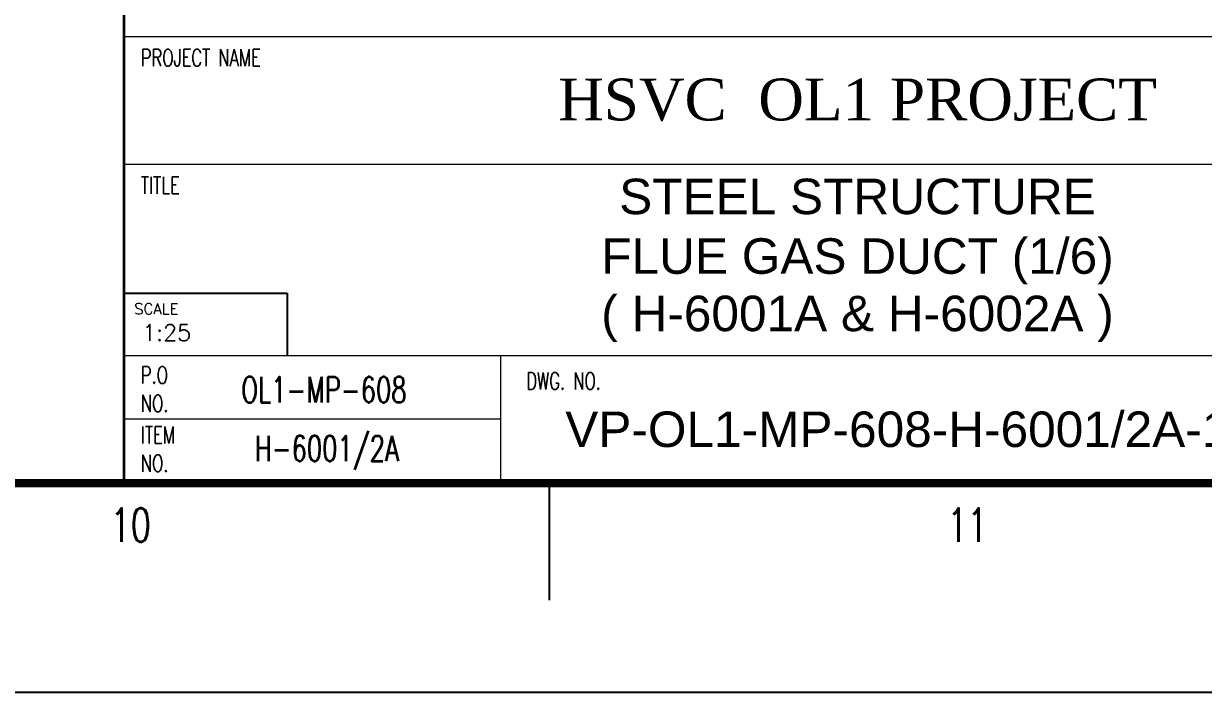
# Model space of a CAD drawing. Header units: millimetres. Extents: x 0 to 134087, y -49114 to 20834.
# Drawn here: x 40917 to 43410, y -49114 to -47702 of the extents above; entities that cross this region are included whole.
import ezdxf
from ezdxf.enums import TextEntityAlignment as Align

# ---------------------------------------------------------------- set-up
doc = ezdxf.new("R2010")
doc.units = ezdxf.units.MM
doc.header["$LTSCALE"] = 35
for name, color, linetype in [('BODER', 7, 'Continuous'), ('border', 130, 'Continuous'), ('TITLE', 7, 'Continuous')]:
    doc.layers.add(name, color=color, linetype=linetype)
doc.styles.add('Arial', font='arial.ttf', dxfattribs={"height": 0.2})
doc.styles.add('ROMANS', font='ROMANS.shx', dxfattribs={"width": 0.8})
doc.styles.get("Standard").update_dxf_attribs({"font": 'romans.shx', "width": 0.8, "bigfont": 'whgtxt.shx'})
doc.styles.add('time', font='times.ttf', dxfattribs={"height": 5})

# ---------------------------------------------------------------- blocks, each defined once
blk = doc.blocks.new('TITLE')
at = {"color": 7, "lineweight": 0}
for p, q in [((699.671, 17.683), (699.671, 83.813)), ((699.671, 44.638), (823.671, 44.638)), ((699.671, 44.638), (823.671, 44.638)), ((699.671, 44.638), (823.671, 44.638)), ((699.671, 28.465), (823.671, 28.465)), ((731.528, 17.683), (731.528, 28.465)), ((731.528, 23.074), (699.671, 23.074))]:
    blk.add_line(p, q, dxfattribs=at)
at = {"color": 7}
for p, q in [((735.61, 17.683), (735.61, 7.78)), ((841, 0), (0, 0))]:
    blk.add_line(p, q, dxfattribs=at)
at = {"color": 7, "const_width": 0.707}
blk.add_lwpolyline([(28.293, 17.683), (823.671, 17.683)], dxfattribs=at)
at = {"layer": 'border', "color": 7, "linetype": 'Continuous', "lineweight": 0}
blk.add_line((699.671, 55.42), (823.671, 55.42), dxfattribs=at)
at = {"layer": 'TITLE'}
for p, q in [((699.671, 33.733), (713.472, 33.733)), ((713.472, 33.733), (713.472, 28.465))]:
    blk.add_line(p, q, dxfattribs=at)
at = {"layer": 'TITLE', "color": 7, "lineweight": 0, "const_width": 0.216}
blk.add_lwpolyline([(699.671, 17.683), (699.671, 122.966)], dxfattribs=at)
at = {"layer": 'TITLE', "lineweight": 0, "const_width": 0.14}
blk.add_lwpolyline([(699.671, 33.733), (699.671, 28.465)], dxfattribs=at)
at = {"color": 7, "lineweight": 0, "style": 'ROMANS', "width": 0.7}
for s, height, p in [('PROJECT NAME', 1.43761, (701.108, 52.904)), ('TITLE', 1.4376, (701.108, 42.122)), ('P.O', 1.4376, (701.108, 26.091)), ('DWG. NO.', 1.4376, (733.685, 25.59)), ('NO.', 1.4376, (701.108, 23.695)), ('ITEM', 1.4376, (701.108, 21.034)), ('NO.', 1.4376, (701.108, 18.638))]:
    blk.add_text(s, height=height, dxfattribs=at).set_placement(p)
at = {"lineweight": 0, "style": 'time'}
blk.add_text('HSVC  OL1 PROJECT', height=3.53659, dxfattribs=at).set_placement((761.671, 48.328), align=Align.CENTER)
at = {"lineweight": 0, "style": 'ROMANS', "width": 0.7}
for s, p in [('OL1-MP-608', (716.577, 24.496)), ('H-6001/2A', (716.821, 19.533))]:
    blk.add_text(s, height=2.1564, dxfattribs=at).set_placement(p, align=Align.CENTER)
at = {"color": 7, "style": 'ROMANS', "width": 0.7}
for s, p in [('10', (700.244, 14.146)), ('11', (770.976, 14.146))]:
    blk.add_text(s, height=2.8293, dxfattribs=at).set_placement(p, align=Align.MIDDLE)
at = {"layer": 'TITLE', "lineweight": 0}
blk.add_text('SCALE', height=0.9201, dxfattribs=at).set_placement((702.412, 31.949), align=Align.CENTER)

msp = doc.modelspace()

# ---------------------------------------------------------------- linework, layer by layer
at = {"color": 7, "lineweight": 0}
msp.add_line((41128.7488, -48402.8065), (41473.7745, -48402.8065), dxfattribs=at)

# ---------------------------------------------------------------- block references
at = {"linetype": 'ByBlock', "xscale": 24.99999999749996, "yscale": 24.99999999749996, "zscale": 24.99999999749996}
msp.add_blockref('TITLE', (23636.9795, -49114.431), dxfattribs=at)

# ---------------------------------------------------------------- texts
at = {"color": 2, "lineweight": 0}
msp.add_text('1:25', height=34.50256, dxfattribs=at).set_placement((41219.0955, -48371.8786), align=Align.CENTER)
at = {"layer": 'BODER', "color": 7, "style": 'Arial'}
for s, p in [('STEEL STRUCTURE', (42678.7483, -48066.8153)), ('FLUE GAS DUCT (1/6)', (42678.7483, -48202.0685)), ('( H-6001A & H-6002A )', (42678.7483, -48323.2696))]:
    msp.add_text(s, height=75, dxfattribs=at).set_placement(p, align=Align.MIDDLE)
msp.add_text('VP-OL1-MP-608-H-6001/2A-1111', height=75, dxfattribs=at).set_placement((42850.2794, -48596.1426), align=Align.CENTER)

doc.saveas('drawing.dxf')
